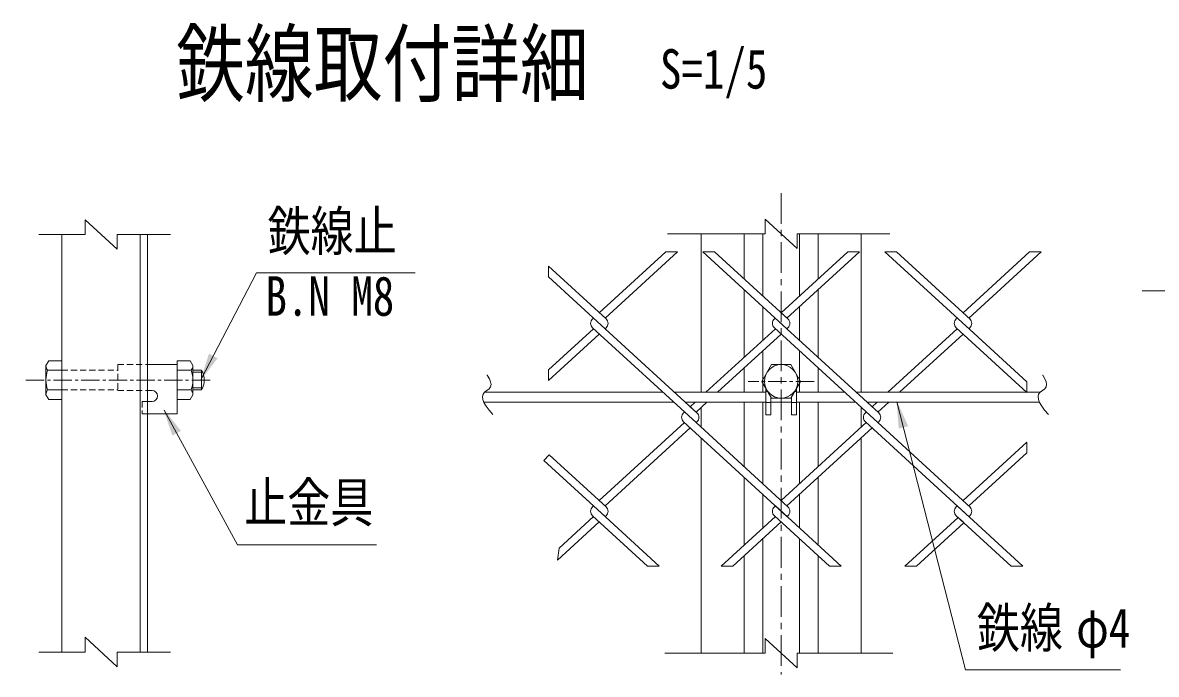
# Model space of a CAD drawing. Units: millimetres, scale not verified, with parts at other scales. Extents: x -4455 to 4455, y -3150 to 3150.
# Drawn here: x 1641 to 3025, y 673 to 1469 of the extents above; entities that cross this region are included whole.
import ezdxf
from ezdxf.enums import TextEntityAlignment as Align

# ---------------------------------------------------------------- set-up
doc = ezdxf.new("R2010")
doc.units = ezdxf.units.MM
doc.header["$LTSCALE"] = 30
for name, pattern in [('USER1', [1.125, 0.75, -0.125, 0.125, -0.125]), ('USER2', [0.375, 0.25, -0.125]), ('USER4', [2, 1.25, -0.25, 0.25, -0.25])]:
    doc.linetypes.add(name, pattern=pattern)
doc.layers.add('0-0_D-TTL-TXT', color=7, linetype='Continuous')
for name, color, linetype, lineweight in [('0-1_D-STR1', 1, 'Continuous', 18), ('0-2_D-STR3', 3, 'Continuous', 13), ('0-3_D-BMK', 2, 'USER1', 13), ('0-4_D-STR-DIM', 4, 'Continuous', 13), ('0-6_7詳細', 3, 'Continuous', 18), ('0-7_D-STR-TXT', 3, 'Continuous', 13), ('0-8_D-STR2', 2, 'Continuous', 13)]:
    doc.layers.add(name, color=color, linetype=linetype, lineweight=lineweight)
doc.styles.add('ＭＳ ゴシック', font='')
doc.styles.get('ＭＳ ゴシック').set_extended_font_data('MS Gothic')

msp = doc.modelspace()

# ---------------------------------------------------------------- linework, layer by layer
at = {"layer": '0-1_D-STR1'}
for p, q in [((1688.28, 1210.81), (1688.28, 700.71)), ((1784.28, 1210.81), (1784.28, 700.71)), ((1793.28, 1210.81), (1793.28, 700.71)), ((2469.25, 1211.55), (2469.25, 1017.99)), ((2521.75, 1211.55), (2521.75, 1156.38)), ((2544.25, 1211.55), (2544.25, 1135.76)), ((2589.25, 1211.55), (2589.25, 1135.76)), ((2611.75, 1211.55), (2611.75, 1156.38)), ((2664.25, 1211.55), (2664.25, 1017.99)), ((2521.75, 1143.36), (2521.75, 1060.89)), ((2611.75, 1143.36), (2611.75, 1060.89)), ((2544.25, 1122.74), (2544.25, 1081.51)), ((2544.25, 1068.49), (2544.25, 1017.99)), ((2589.25, 1068.49), (2589.25, 1017.99)), ((2521.75, 1047.87), (2521.75, 1017.99)), ((2611.75, 1047.87), (2611.75, 1017.99)), ((2469.25, 999.76), (2469.25, 975)), ((2521.75, 1005.99), (2521.75, 926.89)), ((2544.25, 1005.99), (2544.25, 906.27)), ((2589.25, 1005.99), (2589.25, 906.27)), ((2611.75, 1005.99), (2611.75, 926.89)), ((2664.25, 999.76), (2664.25, 975)), ((2469.25, 961.97), (2469.25, 699.23)), ((2664.25, 961.97), (2664.25, 699.23)), ((2521.75, 913.87), (2521.75, 831.4)), ((2611.75, 913.87), (2611.75, 831.4)), ((2544.25, 893.25), (2544.25, 852.01)), ((2589.25, 893.25), (2589.25, 852.01)), ((2544.25, 838.99), (2544.25, 699.23)), ((2589.25, 838.99), (2589.25, 699.23)), ((2521.75, 818.38), (2521.75, 699.23)), ((2611.75, 818.38), (2611.75, 699.23))]:
    msp.add_line(p, q, dxfattribs=at)
at = {"layer": '0-2_D-STR3'}
for p, q in [((1669.08, 1050.58), (1672.41, 1056.34)), ((1672.41, 1056.34), (1688.28, 1056.34)), ((1688.28, 1009.3), (1688.28, 1056.34)), ((1829.34, 1009.3), (1829.34, 1056.34)), ((1669.08, 1015.06), (1669.08, 1050.58)), ((1671.14, 1044.82), (1688.28, 1044.82)), ((1793.28, 1051.78), (1829.34, 1051.78)), ((1829.34, 1051.78), (1829.34, 991.78)), ((1846.48, 1044.82), (1829.34, 1044.82)), ((1848.54, 1015.06), (1848.54, 1050.58)), ((1848.54, 1044.82), (1859.2, 1044.82)), ((1859.2, 1020.82), (1859.2, 1044.82)), ((1669.08, 1015.06), (1672.41, 1009.3)), ((1671.14, 1020.82), (1688.28, 1020.82)), ((1793.28, 1020.28), (1798.59, 1020.28)), ((1846.48, 1020.82), (1829.34, 1020.82)), ((1848.54, 1015.06), (1845.21, 1009.3)), ((1848.54, 1020.82), (1859.2, 1020.82)), ((2548, 1023.08), (2548, 990.3)), ((2550.47, 1018.8), (2548, 1018.8)), ((2579.5, 1012.68), (2579.5, 990.3)), ((2583.03, 1018.8), (2585.5, 1018.8)), ((2585.5, 1023.08), (2585.5, 990.3)), ((1672.41, 1009.3), (1688.28, 1009.3)), ((1793.28, 1006.78), (1798.59, 1006.78)), ((1845.21, 1009.3), (1829.34, 1009.3)), ((2554, 1005.3), (2548, 1005.3)), ((2579.5, 1005.3), (2585.5, 1005.3)), ((1793.28, 991.78), (1829.34, 991.78)), ((2579.5, 990.3), (2585.5, 990.3))]:
    msp.add_line(p, q, dxfattribs=at)
at = {"layer": '0-2_D-STR3', "color": 1, "linetype": 'USER2'}
for p, q in [((1688.28, 1044.82), (1756.74, 1044.82)), ((1756.74, 1051.78), (1756.74, 1020.28)), ((1756.74, 1051.78), (1793.28, 1051.78)), ((1688.28, 1020.82), (1756.74, 1020.82)), ((1756.74, 1020.28), (1793.28, 1020.28)), ((1786.74, 1006.78), (1793.28, 1006.78)), ((1786.74, 1006.78), (1786.74, 991.78)), ((1786.74, 991.78), (1793.28, 991.78))]:
    msp.add_line(p, q, dxfattribs=at)
at = {"layer": '0-2_D-STR3', "color": 1}
for p, q in [((1848.54, 1042.42), (1860.41, 1042.42)), ((1848.54, 1023.22), (1860.41, 1023.22))]:
    msp.add_line(p, q, dxfattribs=at)
at = {"layer": '0-2_D-STR3'}
for points in [[(1848.54, 1050.58), (1845.21, 1056.34), (1829.34, 1056.34)], [(2554, 1012.68), (2554, 990.3), (2548, 990.3)]]:
    msp.add_lwpolyline(points, dxfattribs=at)
msp.add_lwpolyline([(2543.23, 1031.34), (2554.99, 1051.71), (2578.51, 1051.71), (2590.27, 1031.34), (2578.51, 1010.97), (2554.99, 1010.97)], close=True, dxfattribs=at)
msp.add_circle((2566.75, 1031.34), 20.4, dxfattribs=at)
for centre, radius, start, end in [((1678.17, 1050.58), 9.09, 180, 219.3382), ((1705.08, 1032.82), 36, 160.52878, 199.47122), ((1839.45, 1050.58), 9.09, 320.6618, 0), ((1812.54, 1032.82), 36, 340.52878, 19.47122), ((1838.42, 1032.82), 24, 330, 30), ((1678.17, 1015.06), 9.09, 140.6618, 180), ((1798.59, 1013.53), 6.75, 270, 90), ((1839.45, 1015.06), 9.09, 0, 39.3382)]:
    msp.add_arc(centre, radius, start, end, dxfattribs=at)
at = {"layer": '0-3_D-BMK', "linetype": 'USER4'}
msp.add_line((2566.75, 1261.24), (2566.75, 673.47), dxfattribs=at)
at = {"layer": '0-3_D-BMK'}
for p, q in [((1869.59, 1032.82), (1640.67, 1032.82)), ((2607.05, 1031.34), (2526.4, 1031.34))]:
    msp.add_line(p, q, dxfattribs=at)
at = {"layer": '0-4_D-STR-DIM'}
for p, q in [((2586.14, 1193.55), (2547.36, 1229.55)), ((2547.36, 1211.55), (2547.36, 1229.55)), ((2547.36, 1211.55), (2427.79, 1211.55)), ((2586.14, 1211.55), (2699.3, 1211.55)), ((2586.14, 1211.55), (2586.14, 1193.55)), ((2547.36, 699.23), (2547.36, 717.23)), ((2586.14, 681.23), (2547.36, 717.23)), ((2547.36, 699.23), (2424.55, 699.23)), ((2586.14, 699.23), (2702.95, 699.23)), ((2586.14, 699.23), (2586.14, 681.23))]:
    msp.add_line(p, q, dxfattribs=at)
at = {"layer": '0-6_7詳細', "color": 4}
for p, q in [((1755.86, 1192.81), (1717.08, 1228.81)), ((1717.08, 1210.81), (1717.08, 1228.81)), ((1717.08, 1210.81), (1660.52, 1210.81)), ((1755.86, 1210.81), (1821.13, 1210.81)), ((1755.86, 1210.81), (1755.86, 1192.81)), ((1717.08, 700.71), (1717.08, 718.71)), ((1755.86, 682.71), (1717.08, 718.71)), ((1717.08, 700.71), (1660.52, 700.71)), ((1755.86, 700.71), (1821.13, 700.71)), ((1755.86, 700.71), (1755.86, 682.71))]:
    msp.add_line(p, q, dxfattribs=at)
at = {"layer": '0-6_7詳細'}
for p, q in [((2796.95, 1096.6), (2795.88, 1095.61)), ((2282.83, 1045.41), (2282.83, 1032.39)), ((2866.59, 1030.83), (2866.59, 1017.81)), ((2463.91, 992.91), (2455.74, 1000.4)), ((2559.65, 879.14), (2558.58, 878.16)), ((2559.65, 879.14), (2558.58, 878.16)), ((2861.91, 805.62), (2847.7, 805.62))]:
    msp.add_line(p, q, dxfattribs=at)
at = {"layer": '0-6_7詳細', "color": 7, "lineweight": 9}
msp.add_line((1793.28, 884.46), (1793.28, 1004.46), dxfattribs=at)
at = {"layer": '0-6_7詳細', "color": 4}
for points in [[(2207.47, 1039.08), (2207.79, 1038.69), (2210.45, 1034.49), (2212.01, 1030.73), (2212.49, 1027.42), (2211.86, 1024.54), (2210.14, 1022.11), (2207.32, 1020.12), (2204.49, 1018.11), (2202.74, 1015.63), (2202.06, 1012.68), (2202.45, 1009.24), (2203.92, 1005.34), (2206.46, 1000.95), (2210.07, 996.1), (2214.76, 990.76)], [(2885.86, 1039.08), (2886.17, 1038.69), (2888.83, 1034.49), (2890.4, 1030.73), (2890.87, 1027.42), (2890.24, 1024.54), (2888.52, 1022.11), (2885.7, 1020.12), (2882.88, 1018.11), (2881.12, 1015.63), (2880.44, 1012.68), (2880.83, 1009.24), (2882.3, 1005.34), (2884.84, 1000.95), (2888.45, 996.1), (2893.14, 990.76)]]:
    msp.add_lwpolyline(points, dxfattribs=at)
at = {"layer": '0-7_D-STR-TXT'}
for points in [[(3007.52, 1141.88), (3358.6, 1141.88), (3455.41, 1293.07)], [(2119.83, 1163.75), (1926.05, 1163.75), (1858.57, 1033.82)], [(2981.01, 679.15), (2791.93, 679.15), (2708.08, 1006.26)], [(2072.54, 831.63), (1903.13, 831.63), (1813.26, 996.25)]]:
    msp.add_lwpolyline(points, dxfattribs=at)
for points in [[(1857.51, 1031.78), (1868.09, 1065.16), (1878.73, 1059.64)], [(1812.16, 998.27), (1833.95, 970.85), (1823.43, 965.11)], [(2707.51, 1008.49), (2721.88, 976.56), (2710.28, 973.59)]]:
    msp.add_solid(points, dxfattribs=at)
at = {"layer": '0-8_D-STR2', "color": 3}
for p, q in [((2426.09, 1189.71), (2344.72, 1115.15)), ((2440.3, 1189.71), (2351.83, 1108.64)), ((2440.3, 1189.71), (2426.09, 1189.71)), ((2573.86, 1095.61), (2471.17, 1189.71)), ((2485.38, 1189.71), (2471.17, 1189.71)), ((2574.93, 1107.65), (2485.38, 1189.71)), ((2648.12, 1189.71), (2566.75, 1115.15)), ((2662.33, 1189.71), (2573.86, 1108.64)), ((2662.33, 1189.71), (2648.12, 1189.71)), ((2796.95, 1094.63), (2693.2, 1189.71)), ((2707.41, 1189.71), (2693.2, 1189.71)), ((2798.02, 1106.67), (2707.41, 1189.71)), ((2870.15, 1189.71), (2788.78, 1115.15)), ((2884.36, 1189.71), (2795.88, 1108.64)), ((2884.36, 1189.71), (2870.15, 1189.71)), ((2352.9, 1107.65), (2282.83, 1171.86)), ((2282.83, 1171.86), (2282.83, 1158.84)), ((2351.83, 1095.61), (2282.83, 1158.84)), ((2337.62, 1108.64), (2336.55, 1107.65)), ((2337.62, 1108.64), (2336.55, 1107.65)), ((2337.62, 1108.64), (2336.55, 1107.65)), ((2337.62, 1108.64), (2336.55, 1107.65)), ((2559.65, 1108.64), (2558.58, 1107.65)), ((2559.65, 1108.64), (2558.58, 1107.65)), ((2781.67, 1108.64), (2780.6, 1107.65)), ((2781.67, 1108.64), (2780.6, 1107.65)), ((2337.62, 1095.61), (2282.83, 1045.41)), ((2462.84, 980.87), (2336.55, 1096.6)), ((2352.9, 1096.6), (2351.83, 1095.61)), ((2463.91, 992.91), (2351.83, 1095.61)), ((2559.65, 1095.61), (2474.93, 1017.99)), ((2684.87, 980.87), (2558.57, 1096.6)), ((2685.94, 992.91), (2573.86, 1095.61)), ((2781.67, 1095.61), (2696.96, 1017.99)), ((2866.59, 1017.81), (2780.6, 1096.6)), ((2866.59, 1030.83), (2796.95, 1094.63)), ((2344.72, 1089.1), (2282.83, 1032.39)), ((2566.75, 1089.1), (2489.14, 1017.99)), ((2788.78, 1089.1), (2711.17, 1017.99)), ((2461.83, 1005.99), (2455.74, 1000.4)), ((2476.04, 1005.99), (2462.84, 993.89)), ((2683.86, 1005.99), (2677.76, 1000.4)), ((2698.07, 1005.99), (2684.87, 993.89)), ((2448.63, 993.89), (2447.56, 992.91)), ((2448.63, 993.89), (2447.56, 992.91)), ((2670.66, 993.89), (2669.59, 992.91)), ((2670.66, 993.89), (2669.59, 992.91)), ((2448.63, 980.87), (2344.72, 885.65)), ((2455.74, 974.36), (2351.83, 879.14)), ((2573.86, 866.12), (2447.56, 981.85)), ((2463.91, 981.85), (2462.84, 980.87)), ((2574.93, 878.16), (2462.84, 980.87)), ((2670.66, 980.87), (2566.75, 885.65)), ((2677.76, 974.36), (2573.86, 879.14)), ((2796.95, 865.14), (2669.59, 981.85)), ((2685.94, 981.85), (2684.87, 980.87)), ((2798.02, 877.18), (2684.87, 980.87)), ((2866.59, 956.95), (2788.78, 885.65)), ((2866.59, 956.95), (2866.59, 943.93)), ((2283.5, 941.76), (2276.96, 934.72)), ((2352.9, 878.16), (2283.5, 941.76)), ((2866.59, 943.93), (2795.88, 879.14)), ((2351.83, 866.12), (2276.96, 934.72)), ((2337.62, 879.14), (2336.55, 878.16)), ((2337.62, 879.14), (2336.55, 878.16)), ((2417.85, 805.62), (2337.62, 879.14)), ((2352.9, 878.16), (2344.72, 885.65)), ((2639.88, 805.62), (2559.65, 879.14)), ((2781.67, 879.14), (2780.6, 878.16)), ((2781.67, 879.14), (2780.6, 878.16)), ((2861.91, 805.62), (2781.67, 879.14)), ((2344.72, 859.61), (2293.62, 812.78)), ((2337.62, 866.12), (2295.66, 827.67)), ((2403.64, 805.62), (2336.55, 867.1)), ((2352.9, 867.1), (2351.83, 866.12)), ((2559.65, 866.12), (2493.62, 805.62)), ((2625.67, 805.62), (2558.58, 867.1)), ((2574.93, 867.1), (2573.86, 866.12)), ((2782.74, 865.14), (2717.79, 805.62)), ((2789.85, 858.63), (2732, 805.62)), ((2847.7, 805.62), (2780.6, 867.1)), ((2788.78, 859.61), (2780.6, 867.1)), ((2796.95, 867.1), (2795.88, 866.12)), ((2796.95, 867.1), (2795.88, 866.12)), ((2295.66, 827.67), (2293.62, 812.78)), ((2417.85, 805.62), (2403.64, 805.62)), ((2639.88, 805.62), (2625.67, 805.62)), ((2732, 805.62), (2717.79, 805.62))]:
    msp.add_line(p, q, dxfattribs=at)
at = {"layer": '0-8_D-STR2', "color": 7, "lineweight": 9}
for p, q in [((2589.25, 1122.74), (2589.25, 1081.51)), ((2574.93, 1107.65), (2566.75, 1115.15)), ((2574.93, 1096.6), (2573.86, 1095.61)), ((2204.4, 1017.99), (2422.33, 1017.99)), ((2436.54, 1017.99), (2548, 1017.99)), ((2585.5, 1017.99), (2644.36, 1017.99)), ((2658.57, 1017.99), (2882.78, 1017.99)), ((2203.67, 1005.99), (2435.43, 1005.99)), ((2449.64, 1005.99), (2548, 1005.99)), ((2554, 1005.99), (2579.5, 1005.99)), ((2585.5, 1005.99), (2657.46, 1005.99)), ((2671.67, 1005.99), (2882.06, 1005.99))]:
    msp.add_line(p, q, dxfattribs=at)
at = {"layer": '0-8_D-STR2', "color": 3}
msp.add_lwpolyline([(2566.75, 859.61), (2507.83, 805.62), (2493.62, 805.62)], dxfattribs=at)
for centre, start, end in [((2341.61, 1102.13), 132.5, 227.5), ((2347.83, 1102.13), 312.5, 47.5), ((2563.64, 1102.13), 132.5, 227.5), ((2569.86, 1102.13), 312.5, 47.5), ((2785.67, 1102.13), 132.5, 227.5), ((2791.89, 1102.13), 312.5, 47.5), ((2452.63, 987.38), 132.5, 227.5), ((2458.84, 987.38), 312.5, 47.5), ((2674.66, 987.38), 132.5, 227.5), ((2680.87, 987.38), 312.5, 47.5), ((2341.61, 872.63), 132.5, 227.5), ((2347.83, 872.63), 312.5, 47.5), ((2563.64, 872.63), 132.5, 227.5), ((2569.86, 872.63), 312.5, 47.5), ((2785.67, 872.63), 132.5, 227.5), ((2791.89, 872.63), 312.5, 47.5)]:
    msp.add_arc(centre, 7.5, start, end, dxfattribs=at)

# ---------------------------------------------------------------- texts
at = {"layer": '0-0_D-TTL-TXT', "style": 'ＭＳ ゴシック', "width": 0.8}
msp.add_text('鉄線取付詳細', height=76.98, dxfattribs=at).set_placement((1827.93, 1357.93), align=Align.BOTTOM_LEFT)
at = {"layer": '0-0_D-TTL-TXT', "color": 3, "style": 'ＭＳ ゴシック', "width": 0.8}
msp.add_text('S=1/5', height=48.17, dxfattribs=at).set_placement((2418.8, 1374.41), align=Align.BOTTOM_LEFT)
at = {"layer": '0-7_D-STR-TXT', "style": 'ＭＳ ゴシック', "width": 0.8}
for s, p in [('鉄線止', (1939.68, 1176.35)), ('B.N M8', (1937.12, 1097.04)), ('止金具', (1911.16, 844.91)), ('鉄線', (2805.67, 691.78)), ('φ4', (2926.97, 691.78))]:
    msp.add_text(s, height=48.17, dxfattribs=at).set_placement(p, align=Align.BOTTOM_LEFT)

doc.saveas('drawing.dxf')
